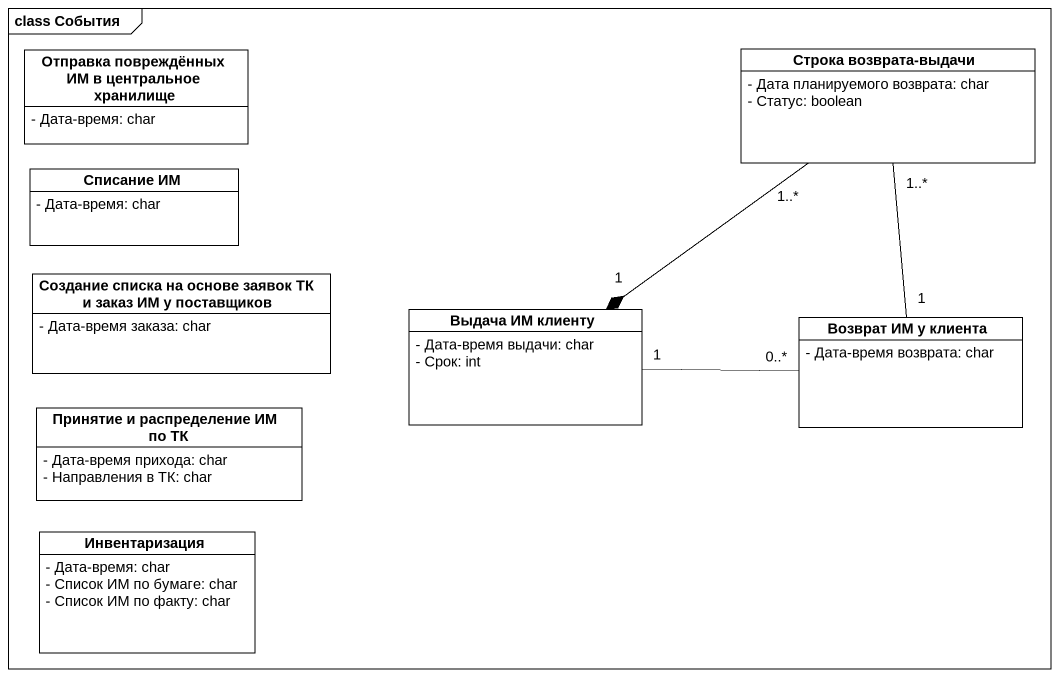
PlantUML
@startuml
mainframe class События
hide circle
hide empty members
skinparam classAttributeIconSize 0
class "Строка возврата-выдачи" as Строка_возврата_выдачи {
  - Дата планируемого возврата: char
  - Статус: boolean
}
class "Отправка повреждённых ИМ в центральное хранилище" as Отправка_повреждённых_ИМ_в {
  - Дата-время: char
}
class "Списание ИМ" as Списание_ИМ {
  - Дата-время: char
}
class "Создание списка на основе заявок ТК и заказ ИМ у поставщиков" as Создание_списка_на_основе {
  - Дата-время заказа: char
}
class "Выдача ИМ клиенту" as Выдача_ИМ_клиенту {
  - Дата-время выдачи: char
  - Срок: int
}
class "Возврат ИМ у клиента" as Возврат_ИМ_у_клиента {
  - Дата-время возврата: char
}
class "Принятие и распределение ИМ по ТК" as Принятие_и_распределение_ИМ {
  - Дата-время прихода: char
  - Направления в ТК: char
}
class Инвентаризация {
  - Дата-время: char
  - Список ИМ по бумаге: char
  - Список ИМ по факту: char
}
Строка_возврата_выдачи "1..*" --* "1" Выдача_ИМ_клиенту
Строка_возврата_выдачи "1..*" -- "1" Возврат_ИМ_у_клиента
Выдача_ИМ_клиенту "1" -right- "0..*" Возврат_ИМ_у_клиента
@enduml
